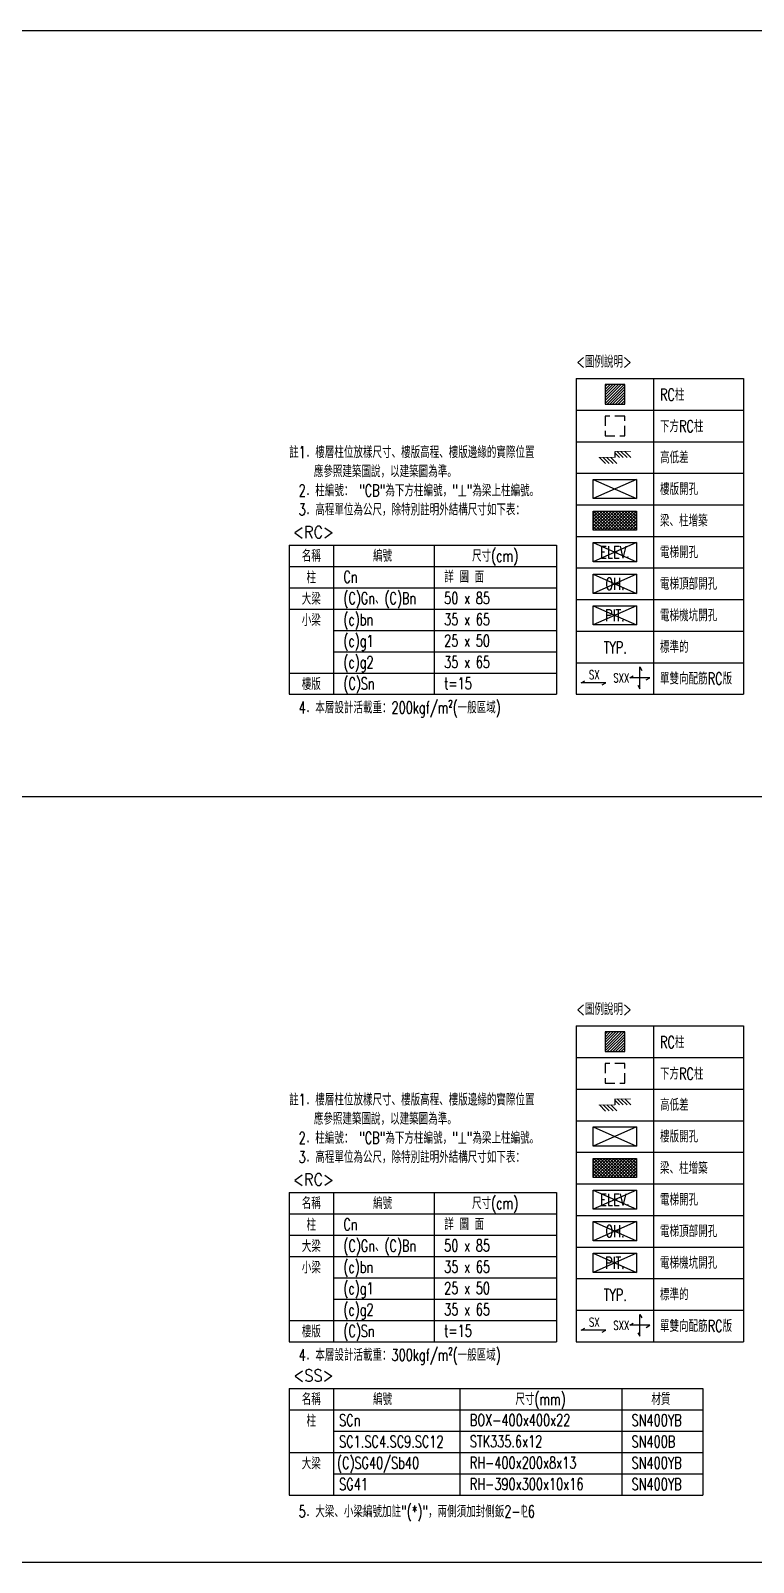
# Model space of a CAD drawing. Header units: millimetres. Extents: x -3377 to 119122, y -22007 to 15479.
# Drawn here: x 80300 to 83963, y 0 to 7760 of the extents above; entities that cross this region are included whole.
import ezdxf
from ezdxf.enums import TextEntityAlignment as Align

# ---------------------------------------------------------------- set-up
doc = ezdxf.new("R2010")
doc.units = ezdxf.units.MM
doc.header["$LTSCALE"] = 150
doc.header["$MEASUREMENT"] = 0
doc.linetypes.add('HIDDEN', pattern=[0.375, 0.25, -0.125])
doc.layers.get('0').update_dxf_attribs({"plot": 0})
for name, color, linetype in [('NOTE2', 2, 'Continuous'), ('S-COL', 7, 'Continuous'), ('S-COLB', 4, 'HIDDEN'), ('S-HATCHCOL', 13, 'Continuous'), ('S-OPEN', 13, 'Continuous'), ('S-SLAB', 5, 'Continuous'), ('S-TAB', 4, 'Continuous'), ('S-TEXT', 2, 'Continuous'), ('S-THIN', 201, 'Continuous'), ('SLAB', 7, 'Continuous')]:
    doc.layers.add(name, color=color, linetype=linetype)
doc.styles.add('4C', font='romans.shx', dxfattribs={"width": 0.9, "height": 52.5, "bigfont": '1lsp.shx'})
doc.styles.add('CS4', font='romans.shx', dxfattribs={"width": 0.7, "height": 45, "bigfont": 'lsp.shx'})

# ---------------------------------------------------------------- blocks, each defined once
blk = doc.blocks.new('圖例說明')
at = {"layer": 'S-HATCHCOL'}
h = blk.add_hatch(dxfattribs=at)
h.set_pattern_fill('ANSI31', color=256, scale=60, style=0)
h.set_pattern_definition([(45, (1.3676, 481.526), (-5.3033, 5.3033), [])])
h.paths.add_polyline_path([(109.2, 1102.5), (184.2, 1102.5), (184.2, 1177.5), (109.2, 1177.5)])
h = blk.add_hatch(dxfattribs=at)
h.set_pattern_fill('ANSI37', color=256, scale=67.5)
h.set_pattern_definition([(45, (-92186.061, -6241.679), (-5.9662135, 5.9662135), []), (135, (-92186.061, -6241.679), (-5.9662135, -5.9662135), [])])
h.paths.add_polyline_path([(64.3, 696.5), (229, 696.5), (229, 623.5), (64.3, 623.5)])
at = {"layer": 'S-COL'}
blk.add_lwpolyline([(109.2, 1102.5), (184.2, 1102.5), (184.2, 1177.5), (109.2, 1177.5)], close=True, dxfattribs=at)
at = {"layer": 'S-COLB'}
blk.add_lwpolyline([(109.2, 982.5), (184.2, 982.5), (184.2, 1057.5), (109.2, 1057.5)], close=True, dxfattribs=at)
at = {"layer": 'S-OPEN'}
for p, q in [((64.3, 816.5), (229, 743.5)), ((229, 816.5), (64.3, 743.5)), ((64.3, 576.5), (229, 503.5)), ((229, 576.5), (64.3, 503.5)), ((64.3, 456.5), (229, 383.5)), ((229, 456.5), (64.3, 383.5)), ((64.3, 336.5), (229, 263.5)), ((229, 336.5), (64.3, 263.5))]:
    blk.add_line(p, q, dxfattribs=at)
at = {"layer": 'S-SLAB'}
for points in [[(64.3, 816.5), (229, 816.5), (229, 743.5), (64.3, 743.5)], [(64.3, 696.5), (229, 696.5), (229, 623.5), (64.3, 623.5)], [(64.3, 576.5), (229, 576.5), (229, 503.5), (64.3, 503.5)], [(64.3, 456.5), (229, 456.5), (229, 383.5), (64.3, 383.5)], [(64.3, 336.5), (229, 336.5), (229, 263.5), (64.3, 263.5)]]:
    blk.add_lwpolyline(points, close=True, dxfattribs=at)
at = {"layer": 'S-TAB'}
for p, q in [((0, 1200), (635.3, 1200)), ((0, 1200), (0, 0)), ((293.3, 1200), (293.3, 0)), ((635.3, 1200), (635.3, 0)), ((0, 1080), (635.3, 1080)), ((0, 960), (635.3, 960)), ((0, 840), (635.3, 840)), ((0, 720), (635.3, 720)), ((0, 600), (635.3, 600)), ((0, 480), (635.3, 480)), ((0, 360), (635.3, 360)), ((0, 240), (635.3, 240)), ((0, 120), (635.3, 120)), ((0, 0), (635.3, 0))]:
    blk.add_line(p, q, dxfattribs=at)
at = {"layer": 'S-THIN'}
for p, q in [((87.8, 900), (111.1, 876.7)), ((102.2, 900), (125.2, 877)), ((116.5, 900), (139.6, 877)), ((130.9, 900), (153.9, 877)), ((146.7, 923), (146.7, 900)), ((146.7, 917.4), (164.3, 899.7)), ((155.4, 923), (178.4, 900)), ((169.7, 923), (192.8, 900)), ((184.1, 923), (207.1, 900))]:
    blk.add_line(p, q, dxfattribs=at)
at = {"layer": 'S-THIN', "const_width": 2.54}
for points in [[(85.5, 900), (146.7, 900)], [(207.8, 923), (146.7, 923)]]:
    blk.add_lwpolyline(points, dxfattribs=at)
at = {"layer": 'SLAB', "color": 1}
for p, q in [((279.1, 62.4), (202.7, 62.4)), ((240.9, 20.9), (240.9, 104)), ((112, 43.7), (18.8, 43.7))]:
    blk.add_line(p, q, dxfattribs=at)
for points in [[(202.7, 62.4), (216.2, 70.2)], [(240.9, 104), (248.7, 90.5)], [(265.6, 54.6), (279.1, 62.4)], [(18.8, 43.7), (32.3, 51.5)], [(98.5, 35.9), (112, 43.7)], [(233.1, 34.4), (240.9, 20.9)]]:
    blk.add_lwpolyline(points, dxfattribs=at)
at = {"layer": 'S-TEXT', "style": 'CS4', "width": 0.7}
for s, p in [('<圖例說明>', (0, 1263.9)), ('RC柱', (317.9, 1138.5)), ('下方RC柱', (317.9, 1018.5)), ('高低差', (317.9, 900)), ('樓版開孔', (317.9, 780)), ('梁、柱增築', (317.9, 660)), ('電梯開孔', (317.9, 540)), ('電梯頂部開孔', (317.9, 420)), ('電梯機坑開孔', (317.9, 300)), ('TYP.', (104.1, 178.1)), ('標準的', (317.9, 180)), ('單雙向配筋RC版', (317.9, 60))]:
    blk.add_text(s, height=45, dxfattribs=at).set_placement(p, align=Align.MIDDLE_LEFT)
for s, p in [('ELEV.', (146.7, 540)), ('OH.', (146.7, 420)), ('PIT.', (146.7, 300))]:
    blk.add_text(s, height=45, dxfattribs=at).set_placement(p, align=Align.MIDDLE)
at = {"layer": 'SLAB', "color": 2, "style": 'CS4', "width": 0.7}
for s, p in [('SX', (68.1, 74.5)), ('SXX', (171, 62.1))]:
    blk.add_text(s, height=33.75, dxfattribs=at).set_placement(p, align=Align.MIDDLE_CENTER)
blk = doc.blocks.new('DwFm')
blk.add_lwpolyline([(-12110.4, 0), (0, 0), (0, -7760.1), (-12110.4, -7760.1)], close=True)
blk.add_lwpolyline([(-12110.4, -3880.1), (0, -3880.1)])

msp = doc.modelspace()

# ---------------------------------------------------------------- linework, layer by layer
at = {"layer": 'S-TAB'}
for p, q in [((81610.3, 5153.74), (82965.7, 5153.74)), ((81610.3, 5153.74), (81610.3, 4397.74)), ((81835.3, 5153.74), (81835.3, 4397.74)), ((82346.09, 5153.74), (82346.09, 4397.74)), ((82965.7, 5153.74), (82965.7, 4397.74)), ((81610.3, 5045.74), (82965.7, 5045.74)), ((81610.3, 4937.74), (82965.7, 4937.74)), ((81610.3, 4829.74), (82965.7, 4829.74)), ((81835.3, 4721.74), (82965.7, 4721.74)), ((81835.3, 4613.74), (82965.7, 4613.74)), ((81610.3, 4505.74), (82965.7, 4505.74)), ((81610.3, 4397.74), (82965.7, 4397.74)), ((81610.3, 1873.68), (82965.7, 1873.68)), ((81610.3, 1873.68), (81610.3, 1117.68)), ((81835.3, 1873.68), (81835.3, 1117.68)), ((82346.09, 1873.68), (82346.09, 1117.68)), ((82965.7, 1873.68), (82965.7, 1117.68)), ((81610.3, 1765.68), (82965.7, 1765.68)), ((81610.3, 1657.68), (82965.7, 1657.68)), ((81610.3, 1549.68), (82965.7, 1549.68)), ((81835.3, 1441.68), (82965.7, 1441.68)), ((81835.3, 1333.68), (82965.7, 1333.68)), ((81610.3, 1225.68), (82965.7, 1225.68)), ((81610.3, 1117.68), (82965.7, 1117.68)), ((81610.3, 881.21), (83706.49, 881.21)), ((81610.3, 881.21), (81610.3, 341.21)), ((81835.3, 881.21), (81835.3, 341.21)), ((82476.09, 881.21), (82476.09, 341.21)), ((83295.7, 881.21), (83295.7, 341.21)), ((83706.49, 881.21), (83706.49, 341.21)), ((81610.3, 773.21), (83706.49, 773.21)), ((81835.3, 665.21), (83706.49, 665.21)), ((81610.3, 557.21), (83706.49, 557.21)), ((81835.3, 449.21), (83706.49, 449.21)), ((81610.3, 341.21), (83706.49, 341.21))]:
    msp.add_line(p, q, dxfattribs=at)

# ---------------------------------------------------------------- block references
msp.add_blockref('DwFm', (84772.8, 7760.14))
at = {"layer": 'S-TEXT', "xscale": 1.333333333333333, "yscale": 1.333333333333333, "zscale": 1.333333333333333}
for p in [(83065.7, 4397.74), (83065.7, 1117.68)]:
    msp.add_blockref('圖例說明', p, dxfattribs=at)

# ---------------------------------------------------------------- texts
at = {"layer": 'NOTE2', "style": '4C', "width": 0.9}
for s, p in [('<RC>', (81733.91, 5219.45)), ('<RC>', (81733.91, 1939.38)), ('<SS>', (81733.91, 946.92))]:
    msp.add_text(s, height=60, dxfattribs=at).set_placement(p, align=Align.MIDDLE_CENTER)
at = {"layer": 'S-TEXT', "linetype": 'Continuous', "style": 'CS4', "width": 0.7}
for s, p in [('註1．樓層柱位放樣尺寸、樓版高程、樓版邊緣的實際位置', (81610.3, 5594.58)), ('\u3000\u3000 應參照建築圖說，以建築圖為準。', (81610.3, 5497.63)), ('\u30002．柱編號： "CB"為下方柱編號，"⊥"為梁上柱編號。', (81610.3, 5400.69)), ('\u30003．高程單位為公尺，除特別註明外結構尺寸如下表：', (81610.3, 5303.74)), ('\u30004．本層設計活載重：200kgf/m²(一般區域)', (81610.3, 4300.8)), ('註1．樓層柱位放樣尺寸、樓版高程、樓版邊緣的實際位置', (81610.3, 2314.51)), ('\u3000\u3000 應參照建築圖說，以建築圖為準。', (81610.3, 2217.56)), ('\u30002．柱編號： "CB"為下方柱編號，"⊥"為梁上柱編號。', (81610.3, 2120.62)), ('\u30003．高程單位為公尺，除特別註明外結構尺寸如下表：', (81610.3, 2023.68)), ('\u30004．本層設計活載重：300kgf/m²(一般區域)', (81610.3, 1020.73)), ('\u30005．大梁、小梁編號加註"(*)"，兩側須加封側鈑2-⅊6', (81610.3, 227.97))]:
    msp.add_text(s, height=60, dxfattribs=at).set_placement(p)
at = {"layer": 'S-TEXT', "style": 'CS4', "width": 0.7}
for s, p in [('名稱', (81722.8, 5099.74)), ('編號', (82083.88, 5099.74)), ('尺寸(cm)', (82654.25, 5099.74)), ('柱', (81722.8, 4989.88)), ('大梁', (81722.8, 4881.88)), ('小梁', (81722.8, 4773.88)), ('樓版', (81722.8, 4449.88)), ('名稱', (81722.8, 1819.68)), ('編號', (82083.88, 1819.68)), ('尺寸(cm)', (82654.25, 1819.68)), ('柱', (81722.8, 1709.81)), ('大梁', (81722.8, 1601.81)), ('小梁', (81722.8, 1493.81)), ('樓版', (81722.8, 1169.81)), ('名稱', (81722.8, 827.21)), ('編號', (82083.88, 827.21)), ('尺寸(mm)', (82884.25, 827.21)), ('材質', (83494.28, 827.21)), ('柱', (81722.8, 717.35)), ('大梁', (81722.8, 501.35))]:
    msp.add_text(s, height=60, dxfattribs=at).set_placement(p, align=Align.MIDDLE_CENTER)
for s, p in [('Cn', (81885.3, 4992.26)), ('詳 圖 面', (82396.09, 4993.41)), ('(C)Gn、(C)Bn', (81885.3, 4884.26)), ('50 x 85', (82396.09, 4885.41)), ('(c)bn', (81885.3, 4776.26)), ('35 x 65', (82396.09, 4777.41)), ('(c)g1', (81885.3, 4668.26)), ('25 x 50', (82396.09, 4669.41)), ('(c)g2', (81885.3, 4560.26)), ('35 x 65', (82396.09, 4561.41)), ('(C)Sn', (81885.3, 4452.26)), ('t=15', (82396.09, 4453.41)), ('Cn', (81885.3, 1712.19)), ('詳 圖 面', (82396.09, 1713.34)), ('(C)Gn、(C)Bn', (81885.3, 1604.19)), ('50 x 85', (82396.09, 1605.34)), ('(c)bn', (81885.3, 1496.19)), ('35 x 65', (82396.09, 1497.34)), ('(c)g1', (81885.3, 1388.19)), ('25 x 50', (82396.09, 1389.34)), ('(c)g2', (81885.3, 1280.19)), ('35 x 65', (82396.09, 1281.34)), ('(C)Sn', (81885.3, 1172.19)), ('t=15', (82396.09, 1173.34)), ('SCn', (81863.87, 719.73)), ('BOX-400x400x22', (82526.09, 720.88)), ('SN400YB', (83345.7, 719.73)), ('SC1.SC4.SC9.SC12', (81863.87, 611.73)), ('STK335.6x12', (82526.09, 612.88)), ('SN400B', (83345.7, 611.73)), ('(C)SG40/Sb40', (81853.15, 503.73)), ('RH-400x200x8x13', (82526.09, 504.88)), ('SN400YB', (83345.7, 503.73)), ('SG41', (81863.87, 395.73)), ('RH-390x300x10x16', (82526.09, 396.88)), ('SN400YB', (83345.7, 395.73))]:
    msp.add_text(s, height=60, dxfattribs=at).set_placement(p, align=Align.MIDDLE_LEFT)

doc.saveas('drawing.dxf')
